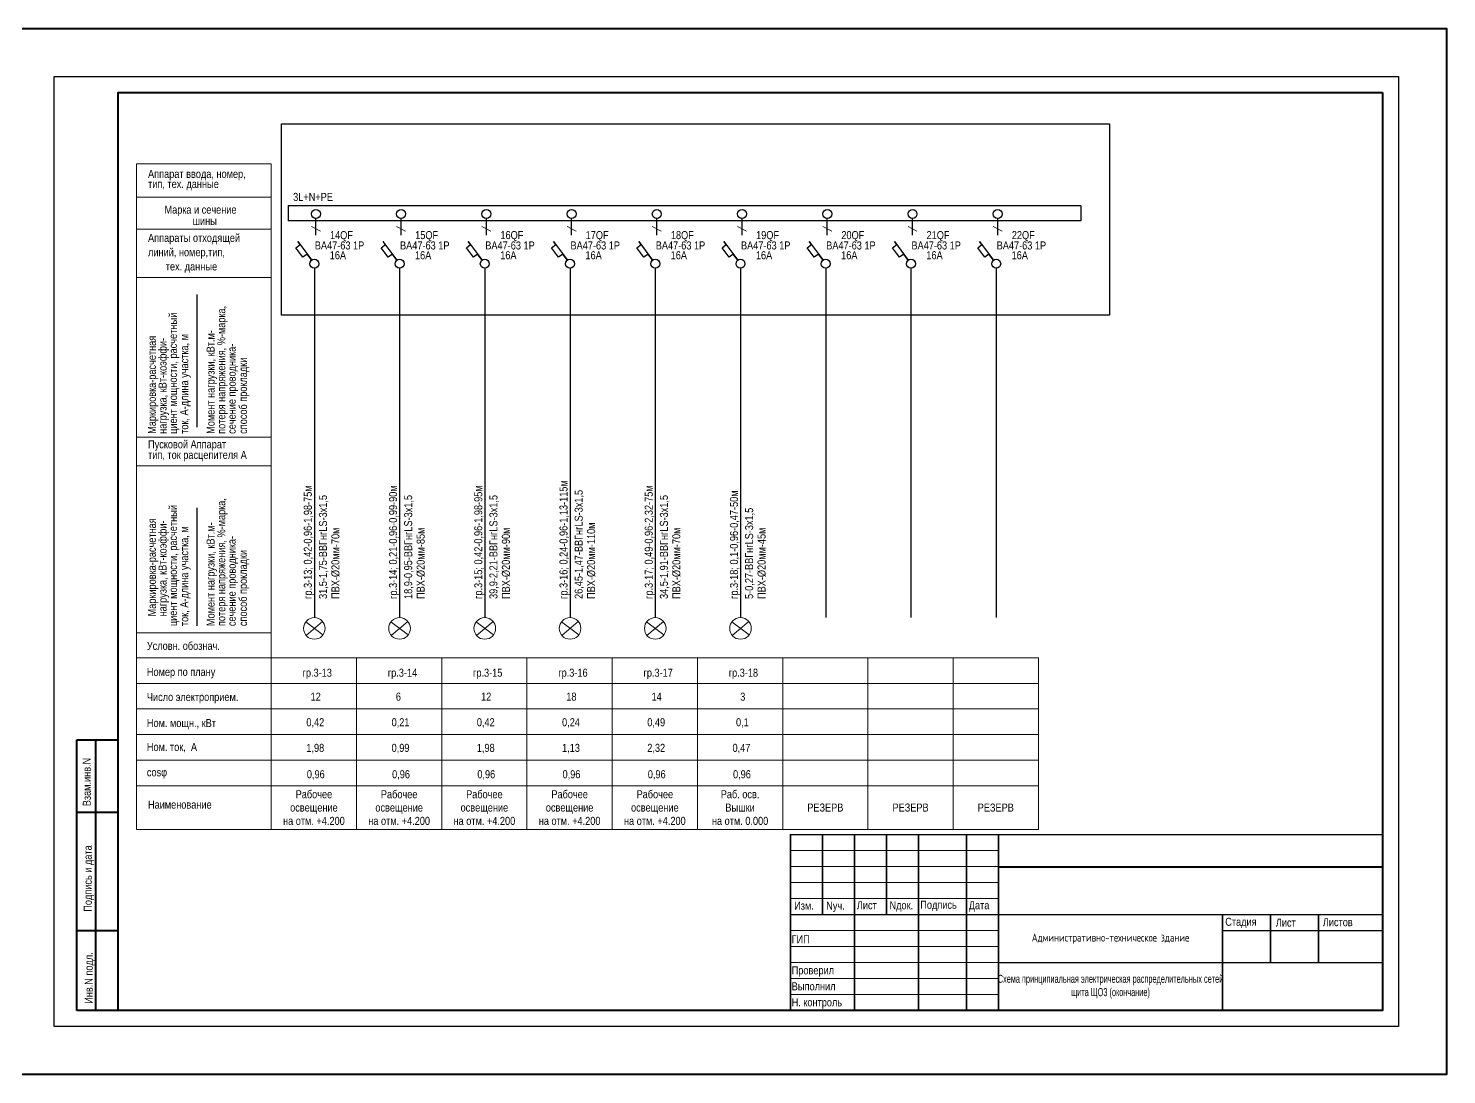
# Model space of a CAD drawing. Header units: metres. Extents: x 19799 to 227756, y -64119 to 286334.
# Drawn here: x 67490 to 111799, y -22897 to 9803 of the extents above; entities that cross this region are included whole.
import ezdxf

# ---------------------------------------------------------------- set-up
doc = ezdxf.new("R2010")
doc.units = ezdxf.units.M
doc.linetypes.add('CENTER2', pattern=[2.3, 2, -0.1, 0.1, -0.1])
for name, color, linetype, lineweight in [('1_Рамка_АР', 7, 'Continuous', 13), ('G-ANNO-TTLB', 7, 'Continuous', 9), ('Линии рабоч.освещение', 7, 'Continuous', 30), ('Рамка', 7, 'Continuous', 40), ('ЭЛ', 250, 'Continuous', 50), ('ЭЛ.ос', 7, 'Continuous', 30)]:
    doc.layers.add(name, color=color, linetype=linetype, lineweight=lineweight)
doc.layers.add('SETKA', color=5, linetype='Continuous')
doc.layers.add('Text standart (rus)', color=7, linetype='Continuous')
doc.styles.add('GOST Common_7', font='ARIALN.TTF', dxfattribs={"width": 0.8, "height": 2.5})
doc.styles.get("Standard").update_dxf_attribs({"font": 'ARIALN.TTF'})

# ---------------------------------------------------------------- blocks, each defined once
blk = doc.blocks.new('Казарма_1_Рамка_АР')
for p, q in [((682893, 323993), (689393, 323993)), ((682893, 323493), (701393, 323493)), ((682893, 322993), (689393, 322993)), ((682893, 322493), (689393, 322493)), ((682893, 321993), (701393, 321993)), ((682893, 321493), (689393, 321493)), ((682893, 320993), (689393, 320993)), ((682893, 320493), (701393, 320493)), ((682893, 319993), (689393, 319993)), ((682893, 319493), (689393, 319493))]:
    blk.add_line(p, q)
at = {"const_width": 50}
for points in [[(701393, 324493), (682893, 324493), (682893, 318993)], [(683893, 321993), (683893, 324493)], [(684893, 318993), (684893, 324493)], [(685893, 321993), (685893, 324493)], [(686893, 318993), (686893, 324493)], [(688393, 318993), (688393, 324493)], [(689393, 318993), (689393, 324493)], [(689393, 323479), (701393, 323479)], [(682893, 321993), (689393, 321993)], [(689393, 321993), (701393, 321993)], [(701393, 321993), (699393, 321993), (697893, 321993), (696393, 321993), (696393, 318993)], [(697893, 321993), (697893, 320493)], [(699393, 321993), (699393, 320493)], [(696393, 321493), (701393, 321493)], [(689393, 320493), (701393, 320493)]]:
    blk.add_lwpolyline(points, dxfattribs=at)
blk.add_lwpolyline([(696393, 321493), (701393, 321493)])
at = {"layer": 'G-ANNO-TTLB', "style": 'GOST Common_7'}
for s, p in [('Изм.', (683009, 322149)), ('Nуч.', (684010, 322149)), ('Лист', (684967, 322162)), ('Nдок.', (685988, 322162)), ('Подпись', (686949, 322176)), ('Дата', (688464, 322162)), ('Стадия', (696477, 321645)), ('Лист', (698056, 321619)), ('Листов', (699525, 321633)), ('ГИП ', (682932, 321100)), ('Проверил ', (682931, 320129)), ('Выполнил', (682931, 319629)), ('Н. контроль', (682931, 319129))]:
    blk.add_text(s, height=250, dxfattribs=at).set_placement(p)
at = {"layer": 'G-ANNO-TTLB', "insert": (692893, 321243), "char_height": 250, "width": 7000, "attachment_point": 5, "style": 'GOST Common_7'}
blk.add_mtext('{\\fISOCPEUR|b0|i0|c204|p34;Административно-техническое здание}', dxfattribs=at)
blk = doc.blocks.new('stug')
at = {"layer": 'Рамка'}
for p, q in [((18549, -29192), (18549, -20727)), ((18549, -20727), (19849, -20727)), ((19149, -29192), (19149, -20727)), ((18549, -22992), (19849, -22992)), ((18549, -26692), (19849, -26692)), ((19849, -29192), (18549, -29192))]:
    blk.add_line(p, q, dxfattribs=at)
at = {"layer": 'Рамка', "lineweight": 25}
blk.add_line((19849, -23692), (19849, -29192), dxfattribs=at)
at = {"layer": 'Text standart (rus)', "color": 7, "lineweight": 25}
for s, p in [('Взам.инв.N', (18990, -22803)), ('Подпись и дата', (19020, -26101)), ('Инв.N подл.', (19050, -28977))]:
    blk.add_text(s, height=250, rotation=90, dxfattribs=at).set_placement(p)

msp = doc.modelspace()

# ---------------------------------------------------------------- linework, layer by layer
at = {"color": 7, "linetype": 'ByBlock', "lineweight": 20, "ltscale": 0.2}
msp.add_line((70299.3417, -20896.9021), (80758.5538, -20896.9021), dxfattribs=at)
at = {"color": 1, "lineweight": 40}
msp.add_lwpolyline([(19799.3417, 9803.0979), (111799.3417, 9803.0979), (111799.3417, -22896.9021), (19799.3417, -22896.9021)], close=True, dxfattribs=at)
at = {"layer": 'Text standart (rus)'}
msp.add_lwpolyline([(110299.3417, 8303.0979), (110299.3417, -21396.9021), (68299.3417, -21396.9021), (68299.3417, 8303.0979)], close=True, dxfattribs=at)
at = {"layer": 'Text standart (rus)', "linetype": 'CENTER2', "ltscale": 30}
msp.add_lwpolyline([(75402.3035, 6823.3759), (101268.2562, 6823.3759), (101268.2562, 840.6151), (75402.3035, 840.6151)], close=True, dxfattribs=at)
at = {"layer": 'Линии рабоч.освещение', "lineweight": 20, "ltscale": 50}
for p, q in [((76154.1597, -8747.6875), (76694.9013, -9152.9521)), ((76683.2684, -8733.0299), (76165.7926, -9167.6097)), ((78816.9409, -8747.6875), (79357.6824, -9152.9521)), ((79346.0496, -8733.0299), (78828.5737, -9167.6097)), ((81479.722, -8747.6875), (82020.4636, -9152.9521)), ((82008.8307, -8733.0299), (81491.3549, -9167.6097)), ((84142.5032, -8747.6875), (84683.2447, -9152.9521)), ((84671.6119, -8733.0299), (84154.136, -9167.6097)), ((86805.2843, -8747.6875), (87346.0259, -9152.9521)), ((87334.393, -8733.0299), (86816.9172, -9167.6097)), ((89468.0655, -8747.6875), (90008.8071, -9152.9521)), ((89997.1742, -8733.0299), (89479.6984, -9167.6097))]:
    msp.add_line(p, q, dxfattribs=at)
for centre in [(76424.5305, -8950.3198), (79087.3117, -8950.3198), (81750.0928, -8950.3198), (84412.874, -8950.3198), (87075.6551, -8950.3198), (89738.4363, -8950.3198)]:
    msp.add_circle(centre, 337.876, dxfattribs=at)
at = {"layer": 'Рамка'}
msp.add_lwpolyline([(109799.3417, 7803.0979), (109799.3417, -20896.9021), (70299.3417, -20896.9021), (70299.3417, 7803.0979)], close=True, dxfattribs=at)
at = {"layer": 'ЭЛ', "color": 0, "lineweight": 15}
for p, q in [((70299.3417, -20896.9021), (73933.3293, -20896.9021)), ((77299.2393, -20896.9021), (80933.2269, -20896.9021))]:
    msp.add_line(p, q, dxfattribs=at)
at = {"layer": 'ЭЛ.ос', "color": 7, "lineweight": 15}
for p, q in [((70870.9574, 5570.9008), (70870.9574, -15233.5931)), ((70870.9574, 5570.9008), (75080.017, 5570.9008)), ((75080.017, 5570.9008), (75080.017, -15233.5931)), ((70870.9574, 4529.8247), (75080.017, 4529.8247)), ((75080.017, 3525.3372), (70870.9574, 3525.3372)), ((70870.9574, 2020.7486), (75080.017, 2020.7486)), ((70870.9574, -2976.6928), (75080.017, -2976.6928)), ((75080.017, -3865.2868), (70870.9574, -3865.2868)), ((70870.9574, -9085.9058), (75080.017, -9085.9058)), ((99045.0474, -9868.7073), (70870.9574, -9868.7073)), ((77742.7981, -9868.7073), (77742.7981, -15233.5931)), ((80405.5793, -9868.7073), (80405.5793, -15233.5931)), ((83068.3604, -9868.7073), (83068.3604, -15233.5931)), ((85731.1416, -9868.7073), (85731.1416, -15233.5931)), ((88393.9228, -9868.7073), (88393.9228, -15233.5931)), ((91056.7039, -9868.7073), (91056.7039, -15233.5931)), ((93719.4851, -9868.7073), (93719.4851, -15233.5931)), ((96382.2662, -9868.7073), (96382.2662, -15233.5931)), ((99045.0474, -9868.7073), (99045.0474, -15233.5931)), ((99045.0474, -10668.7073), (70870.9574, -10668.7073)), ((99045.0474, -11468.7073), (70870.9574, -11468.7073)), ((99045.0474, -12268.7073), (70870.9574, -12268.7073)), ((99045.0474, -13068.7073), (70870.9574, -13068.7073)), ((99045.0474, -13868.7073), (70870.9574, -13868.7073)), ((99045.0474, -15233.5931), (70870.9574, -15233.5931))]:
    msp.add_line(p, q, dxfattribs=at)
at = {"layer": 'ЭЛ.ос', "color": 7, "lineweight": 15, "ltscale": 0.5}
for p, q in [((76332.4379, 3609.6439), (76613.0713, 3463.7945)), ((78995.2191, 3609.6439), (79275.8524, 3463.7945)), ((81658.0002, 3609.6439), (81938.6336, 3463.7945)), ((84320.7814, 3609.6439), (84601.4147, 3463.7945)), ((86983.5625, 3609.6439), (87264.1959, 3463.7945)), ((89646.3437, 3609.6439), (89926.977, 3463.7945)), ((92309.1248, 3609.6439), (92589.7582, 3463.7945)), ((94971.906, 3609.6439), (95252.5393, 3463.7945)), ((97634.6871, 3609.6439), (97915.3205, 3463.7945)), ((75979.9993, 3044.833), (75847.9302, 2947.392)), ((76198.4065, 2750.0264), (76066.3374, 2652.5854)), ((78642.7804, 3044.833), (78510.7113, 2947.392)), ((78861.1876, 2750.0264), (78729.1185, 2652.5854)), ((81305.5616, 3044.833), (81173.4925, 2947.392)), ((81523.9688, 2750.0264), (81391.8997, 2652.5854)), ((83968.3427, 3044.833), (83836.2736, 2947.392)), ((84186.7499, 2750.0264), (84054.6808, 2652.5854)), ((86631.1239, 3044.833), (86499.0548, 2947.392)), ((86849.5311, 2750.0264), (86717.462, 2652.5854)), ((89293.905, 3044.833), (89161.8359, 2947.392)), ((89512.3122, 2750.0264), (89380.2431, 2652.5854)), ((91956.6862, 3044.833), (91824.6171, 2947.392)), ((92175.0934, 2750.0264), (92043.0243, 2652.5854)), ((94619.4674, 3044.833), (94487.3983, 2947.392)), ((94837.8745, 2750.0264), (94705.8054, 2652.5854)), ((97282.2485, 3044.833), (97150.1794, 2947.392)), ((97500.6557, 2750.0264), (97368.5866, 2652.5854))]:
    msp.add_line(p, q, dxfattribs=at)
at = {"layer": 'ЭЛ.ос', "color": 7}
for p, q in [((72755.6708, 1482.7949), (72755.6708, -2660.93)), ((72755.6708, -5186.0844), (72755.6708, -8867.0831))]:
    msp.add_line(p, q, dxfattribs=at)
at = {"layer": 'ЭЛ.ос', "color": 7, "ltscale": 0.5}
for points in [[(75605.4438, 4263.4175), (75605.4438, 3783.8825)], [(75605.4438, 4263.4175), (100375.3818, 4263.4175), (100375.3818, 3783.8825), (75605.4438, 3783.8825)], [(76472.7546, 3343.7236), (76472.7546, 3861.6695)], [(79135.5357, 3343.7236), (79135.5357, 3861.6695)], [(81798.3169, 3343.7236), (81798.3169, 3861.6695)], [(84461.098, 3343.7236), (84461.098, 3861.6695)], [(87123.8792, 3343.7236), (87123.8792, 3861.6695)], [(89786.6604, 3343.7236), (89786.6604, 3861.6695)], [(92449.4415, 3343.7236), (92449.4415, 3861.6695)], [(95112.2227, 3343.7236), (95112.2227, 3861.6695)], [(97775.0038, 3343.7236), (97775.0038, 3861.6695)], [(76341.1374, 2557.3677), (76198.7864, 2750.3067), (76066.3374, 2652.5854), (75847.9302, 2947.392), (75979.8069, 3045.0927), (75905.9974, 3144.721)], [(75905.9974, 3144.721), (76341.1374, 2557.3677)], [(79003.9186, 2557.3677), (78861.5676, 2750.3067), (78729.1185, 2652.5854), (78510.7113, 2947.392), (78642.588, 3045.0927), (78568.7785, 3144.721)], [(78568.7785, 3144.721), (79003.9186, 2557.3677)], [(81666.6997, 2557.3677), (81524.3487, 2750.3067), (81391.8997, 2652.5854), (81173.4925, 2947.392), (81305.3692, 3045.0927), (81231.5597, 3144.721)], [(81231.5597, 3144.721), (81666.6997, 2557.3677)], [(84329.4809, 2557.3677), (84187.1299, 2750.3067), (84054.6808, 2652.5854), (83836.2736, 2947.392), (83968.1503, 3045.0927), (83894.3408, 3144.721)], [(83894.3408, 3144.721), (84329.4809, 2557.3677)], [(86992.262, 2557.3677), (86849.911, 2750.3067), (86717.462, 2652.5854), (86499.0548, 2947.392), (86630.9315, 3045.0927), (86557.122, 3144.721)], [(86557.122, 3144.721), (86992.262, 2557.3677)], [(89655.0432, 2557.3677), (89512.6922, 2750.3067), (89380.2431, 2652.5854), (89161.8359, 2947.392), (89293.7126, 3045.0927), (89219.9031, 3144.721)], [(89219.9031, 3144.721), (89655.0432, 2557.3677)], [(92317.8244, 2557.3677), (92175.4734, 2750.3067), (92043.0243, 2652.5854), (91824.6171, 2947.392), (91956.4938, 3045.0927), (91882.6843, 3144.721)], [(91882.6843, 3144.721), (92317.8244, 2557.3677)], [(94980.6055, 2557.3677), (94838.2545, 2750.3067), (94705.8054, 2652.5854), (94487.3983, 2947.392), (94619.275, 3045.0927), (94545.4655, 3144.721)], [(94545.4655, 3144.721), (94980.6055, 2557.3677)], [(97643.3867, 2557.3677), (97501.0357, 2750.3067), (97368.5866, 2652.5854), (97150.1794, 2947.392), (97282.0561, 3045.0927), (97208.2466, 3144.721)], [(97208.2466, 3144.721), (97643.3867, 2557.3677)]]:
    msp.add_lwpolyline(points, dxfattribs=at)
at = {"layer": 'ЭЛ.ос'}
for points in [[(76424.5305, 2304.7138), (76424.5305, -8612.4438)], [(79087.3117, 2304.7138), (79087.3117, -8612.4438)], [(81750.0928, 2304.7138), (81750.0928, -8612.4438)], [(84412.874, 2304.7138), (84412.874, -8612.4438)], [(87075.6551, 2304.7138), (87075.6551, -8612.4438)], [(89738.4363, 2304.7138), (89738.4363, -8612.4438)], [(92401.2174, 2304.7138), (92401.2174, -8612.4438)], [(95063.9986, 2304.7138), (95063.9986, -8612.4438)], [(97726.7797, 2304.7138), (97726.7797, -8612.4438)]]:
    msp.add_lwpolyline(points, dxfattribs=at)
at = {"layer": 'ЭЛ.ос', "color": 7, "ltscale": 0.5}
for centre in [(76472.7546, 4001.7592), (79135.5357, 4001.7592), (81798.3169, 4001.7592), (84461.098, 4001.7592), (87123.8792, 4001.7592), (89786.6604, 4001.7592), (92449.4415, 4001.7592), (95112.2227, 4001.7592), (97775.0038, 4001.7592), (76424.5305, 2444.8035), (79087.3117, 2444.8035), (81750.0928, 2444.8035), (84412.874, 2444.8035), (87075.6551, 2444.8035), (89738.4363, 2444.8035), (92401.2174, 2444.8035), (95063.9986, 2444.8035), (97726.7797, 2444.8035)]:
    msp.add_circle(centre, 140.0896, dxfattribs=at)

# ---------------------------------------------------------------- block references
at = {"layer": '1_Рамка_АР'}
msp.add_blockref('Казарма_1_Рамка_АР', (-591593.7923, -339889.696), dxfattribs=at)
at = {"layer": 'Text standart (rus)'}
msp.add_blockref('stug', (50450.5632, 8295.4384), dxfattribs=at)

# ---------------------------------------------------------------- texts
at = {"layer": 'G-ANNO-TTLB', "insert": (101299.3417, -20146.9021), "char_height": 250, "width": 7000, "attachment_point": 5, "style": 'GOST Common_7'}
msp.add_mtext('Схема принципиальная электрическая распределительных сетей \\Pщита ЩО3 (окончание)', dxfattribs=at)
at = {"layer": 'SETKA', "color": 7, "linetype": 'ByBlock', "lineweight": 25, "char_height": 250, "width": 2662.781155, "attachment_point": 5}
for insert in [(92388.0945, -14551.1502), (92388.0945, -14551.1502), (95050.8756, -14551.1502), (95050.8756, -14551.1502), (97713.6568, -14551.1502)]:
    msp.add_mtext('РЕЗЕРВ', dxfattribs=dict(at, insert=insert))
at = {"layer": 'Text standart (rus)', "lineweight": 15}
for s, p in [('Аппарат ввода, номер,', (71229.3762, 5129.8721)), ('тип, тех. данные', (71229.3762, 4815.7587)), ('Марка и сечение', (71744.4763, 4012.5818)), ('Аппараты отходящей', (71229.3762, 3130.2078)), ('линий, номер,тип, ', (71229.3762, 2682.265)), ('тех. данные', (71781.9326, 2236.8812)), ('Пусковой Аппарат', (71229.3762, -3320.8662)), ('тип, ток расцепителя А', (71229.3762, -3652.1215))]:
    msp.add_text(s, height=250, dxfattribs=at).set_placement(p)
at = {"layer": 'Text standart (rus)'}
for s, p in [('3L+N+PE', (75762.7682, 4409.692)), ('шины', (72622.2461, 3659.0664)), ('ВА47-63 1Р', (76439.7493, 2893.7165)), ('14QF', (76912.3396, 3217.0513)), ('ВА47-63 1Р', (79102.5304, 2893.7165)), ('15QF', (79575.1207, 3217.0513)), ('ВА47-63 1Р', (81765.3116, 2893.7165)), ('16QF', (82237.9019, 3217.0513)), ('ВА47-63 1Р', (84428.0927, 2893.7165)), ('17QF', (84900.683, 3217.0513)), ('ВА47-63 1Р', (87090.8739, 2893.7165)), ('18QF', (87563.4642, 3217.0513)), ('ВА47-63 1Р', (89753.655, 2893.7165)), ('19QF', (90226.2453, 3217.0513)), ('ВА47-63 1Р', (92416.4362, 2893.7165)), ('20QF', (92889.0265, 3217.0513)), ('ВА47-63 1Р', (95079.2174, 2893.7165)), ('21QF', (95551.8076, 3217.0513)), ('ВА47-63 1Р', (97741.9985, 2893.7165)), ('22QF', (98214.5888, 3217.0513)), ('16A', (76905.7238, 2586.8835)), ('16A', (79568.5049, 2586.8835)), ('16A', (82231.2861, 2586.8835)), ('16A', (84894.0672, 2586.8835)), ('16A', (87556.8484, 2586.8835)), ('16A', (90219.6295, 2586.8835)), ('16A', (92882.4107, 2586.8835)), ('16A', (95545.1919, 2586.8835)), ('16A', (98207.973, 2586.8835)), ('Условн. обознач.', (71192.8676, -9620.6113)), ('Номер по плану', (71192.8676, -10435.3159)), ('Число электроприем.', (71192.8676, -11218.5207)), ('12', (76307.812, -11208.3056)), ('12', (81633.3743, -11208.3056)), ('Ном. мощн., кВт', (71192.8676, -12033.1386)), ('0,42', (76175.7071, -12008.3056)), ('0,42', (81501.2694, -12008.3056)), ('Ном. ток,  А', (71192.8676, -12780.0046)), ('1,98', (76175.7071, -12808.3056)), ('1,98', (81501.2694, -12808.3056)), ('cosφ', (71192.8676, -13571.3308)), ('0,96', (76191.2484, -13633.1386)), ('0,96', (78854.0295, -13633.1386)), ('0,96', (81516.8107, -13633.1386)), ('0,96', (84179.5918, -13633.1386)), ('0,96', (86842.373, -13633.1386)), ('Наименование', (71227.5066, -14582.5946))]:
    msp.add_text(s, height=250, dxfattribs=at).set_placement(p)
for s, p in [('циент мощности, расчетный', (72133.1805, -2870.2787)), ('потеря напряжения, %%%-марка,', (73641.3742, -2870.2787)), ('Маркировка-расчетная', (71473.0969, -2870.2787)), ('нагрузка, кВт-коэффи-', (71807.5071, -2870.2787)), ('ток, А-длина участка, м', (72485.8669, -2870.2787)), ('Момент нагрузки, кВт.м-', (73306.9639, -2870.2787)), ('сечение проводника-', (73967.0475, -2870.2787)), ('способ прокладки', (74319.7339, -2870.2787)), ('гр.3-16; 0,24-0,96-1,13-115м', (84333.9741, -8029.966)), ('гр.3-13; 0,42-0,96-1,98-75м', (76345.6307, -8029.966)), ('31,5-1,75-ВВГнгLS-3х1,5', (76818.2501, -8029.966)), ('гр.3-14; 0,21-0,96-0,99-90м', (79008.4118, -8029.966)), ('18,9-0,95-ВВГнгLS-3х1,5', (79481.0312, -8029.966)), ('гр.3-15; 0,42-0,96-1,98-95м', (81671.193, -8029.966)), ('39,9-2,21-ВВГнгLS-3х1,5', (82143.8124, -8029.966)), ('26,45-1,47-ВВГнгLS-3х1,5', (84806.5935, -8029.966)), ('гр.3-17; 0,49-0,96-2,32-75м', (86996.7553, -8029.966)), ('34,5-1,91-ВВГнгLS-3х1,5', (87469.3747, -8029.966)), ('гр.3-18; 0,1-0,96-0,47-50м', (89659.5365, -8029.966)), ('циент мощности, расчетный', (72133.1805, -8878.4432)), ('потеря напряжения, %%%-марка,', (73641.3742, -8878.4432)), ('5-0,27-ВВГнгLS-3х1,5', (90132.1558, -8029.966)), ('Маркировка-расчетная', (71473.0969, -8575.6217)), ('нагрузка, кВт-коэффи-', (71807.5071, -8575.6217)), ('Момент нагрузки, кВт.м-', (73306.9639, -8878.4432)), ('ПВХ-Ø20мм-110м', (85195.7561, -8029.966)), ('ток, А-длина участка, м', (72485.8669, -8878.4432)), ('сечение проводника-', (73967.0475, -8878.4432)), ('ПВХ-Ø20мм-70м', (77207.4126, -8029.966)), ('ПВХ-Ø20мм-85м', (79870.1938, -8029.966)), ('ПВХ-Ø20мм-90м', (82532.9749, -8029.966)), ('ПВХ-Ø20мм-70м', (87858.5372, -8029.966)), ('ПВХ-Ø20мм-45м', (90521.3184, -8029.966)), ('способ прокладки', (74319.7339, -8878.4432))]:
    msp.add_text(s, height=250, rotation=90, dxfattribs=at).set_placement(p)
at = {"layer": 'Text standart (rus)', "linetype": 'ByBlock', "lineweight": 0, "ltscale": 100}
for s, p in [('гр.3-13', (76056.7247, -10460.1588)), ('гр.3-14', (78719.5058, -10460.1588)), ('гр.3-15', (81382.287, -10460.1588)), ('гр.3-16', (84045.0681, -10460.1588)), ('гр.3-17', (86707.8493, -10460.1588))]:
    msp.add_text(s, height=250, dxfattribs=at).set_placement(p)
at = {"layer": 'Text standart (rus)', "color": 1, "linetype": 'ByBlock', "lineweight": 0, "ltscale": 100}
msp.add_text('гр.3-18', height=250, dxfattribs=at).set_placement((89370.6305, -10460.1588))
at = {"layer": 'Text standart (rus)', "color": 2}
for s, p in [('6', (78970.5931, -11208.3056)), ('18', (84296.1554, -11208.3056)), ('14', (86958.9366, -11208.3056)), ('0,21', (78838.4883, -12008.3056)), ('0,24', (84164.0506, -12008.3056)), ('0,49', (86826.8317, -12008.3056)), ('0,99', (78838.4883, -12808.3056)), ('1,13', (84164.0506, -12808.3056)), ('2,32', (86826.8317, -12808.3056))]:
    msp.add_text(s, height=250, dxfattribs=at).set_placement(p)
at = {"layer": 'Text standart (rus)', "color": 1}
for s, p in [('3', (89729.6738, -11208.3056)), ('0,1', (89597.5689, -12008.3056)), ('0,47', (89489.6129, -12808.3056)), ('0,96', (89505.1541, -13633.1386))]:
    msp.add_text(s, height=250, dxfattribs=at).set_placement(p)
at = {"layer": 'Text standart (rus)', "char_height": 250, "width": 2662.781155, "attachment_point": 5}
for insert in [(76411.4076, -14551.1502), (79074.1887, -14551.1502), (81736.9699, -14551.1502), (84399.751, -14551.1502), (87062.5322, -14551.1502)]:
    msp.add_mtext('Рабочее\\Pосвещение\\P{\\C7;на отм. +4.200}', dxfattribs=dict(at, insert=insert))
at = {"layer": 'Text standart (rus)', "color": 1, "insert": (89725.3133, -14551.1502), "char_height": 250, "width": 2662.781155, "attachment_point": 5}
msp.add_mtext('Раб. осв.\\PВышки\\P{\\C7;на отм. 0.000}', dxfattribs=at)

doc.saveas('drawing.dxf')
